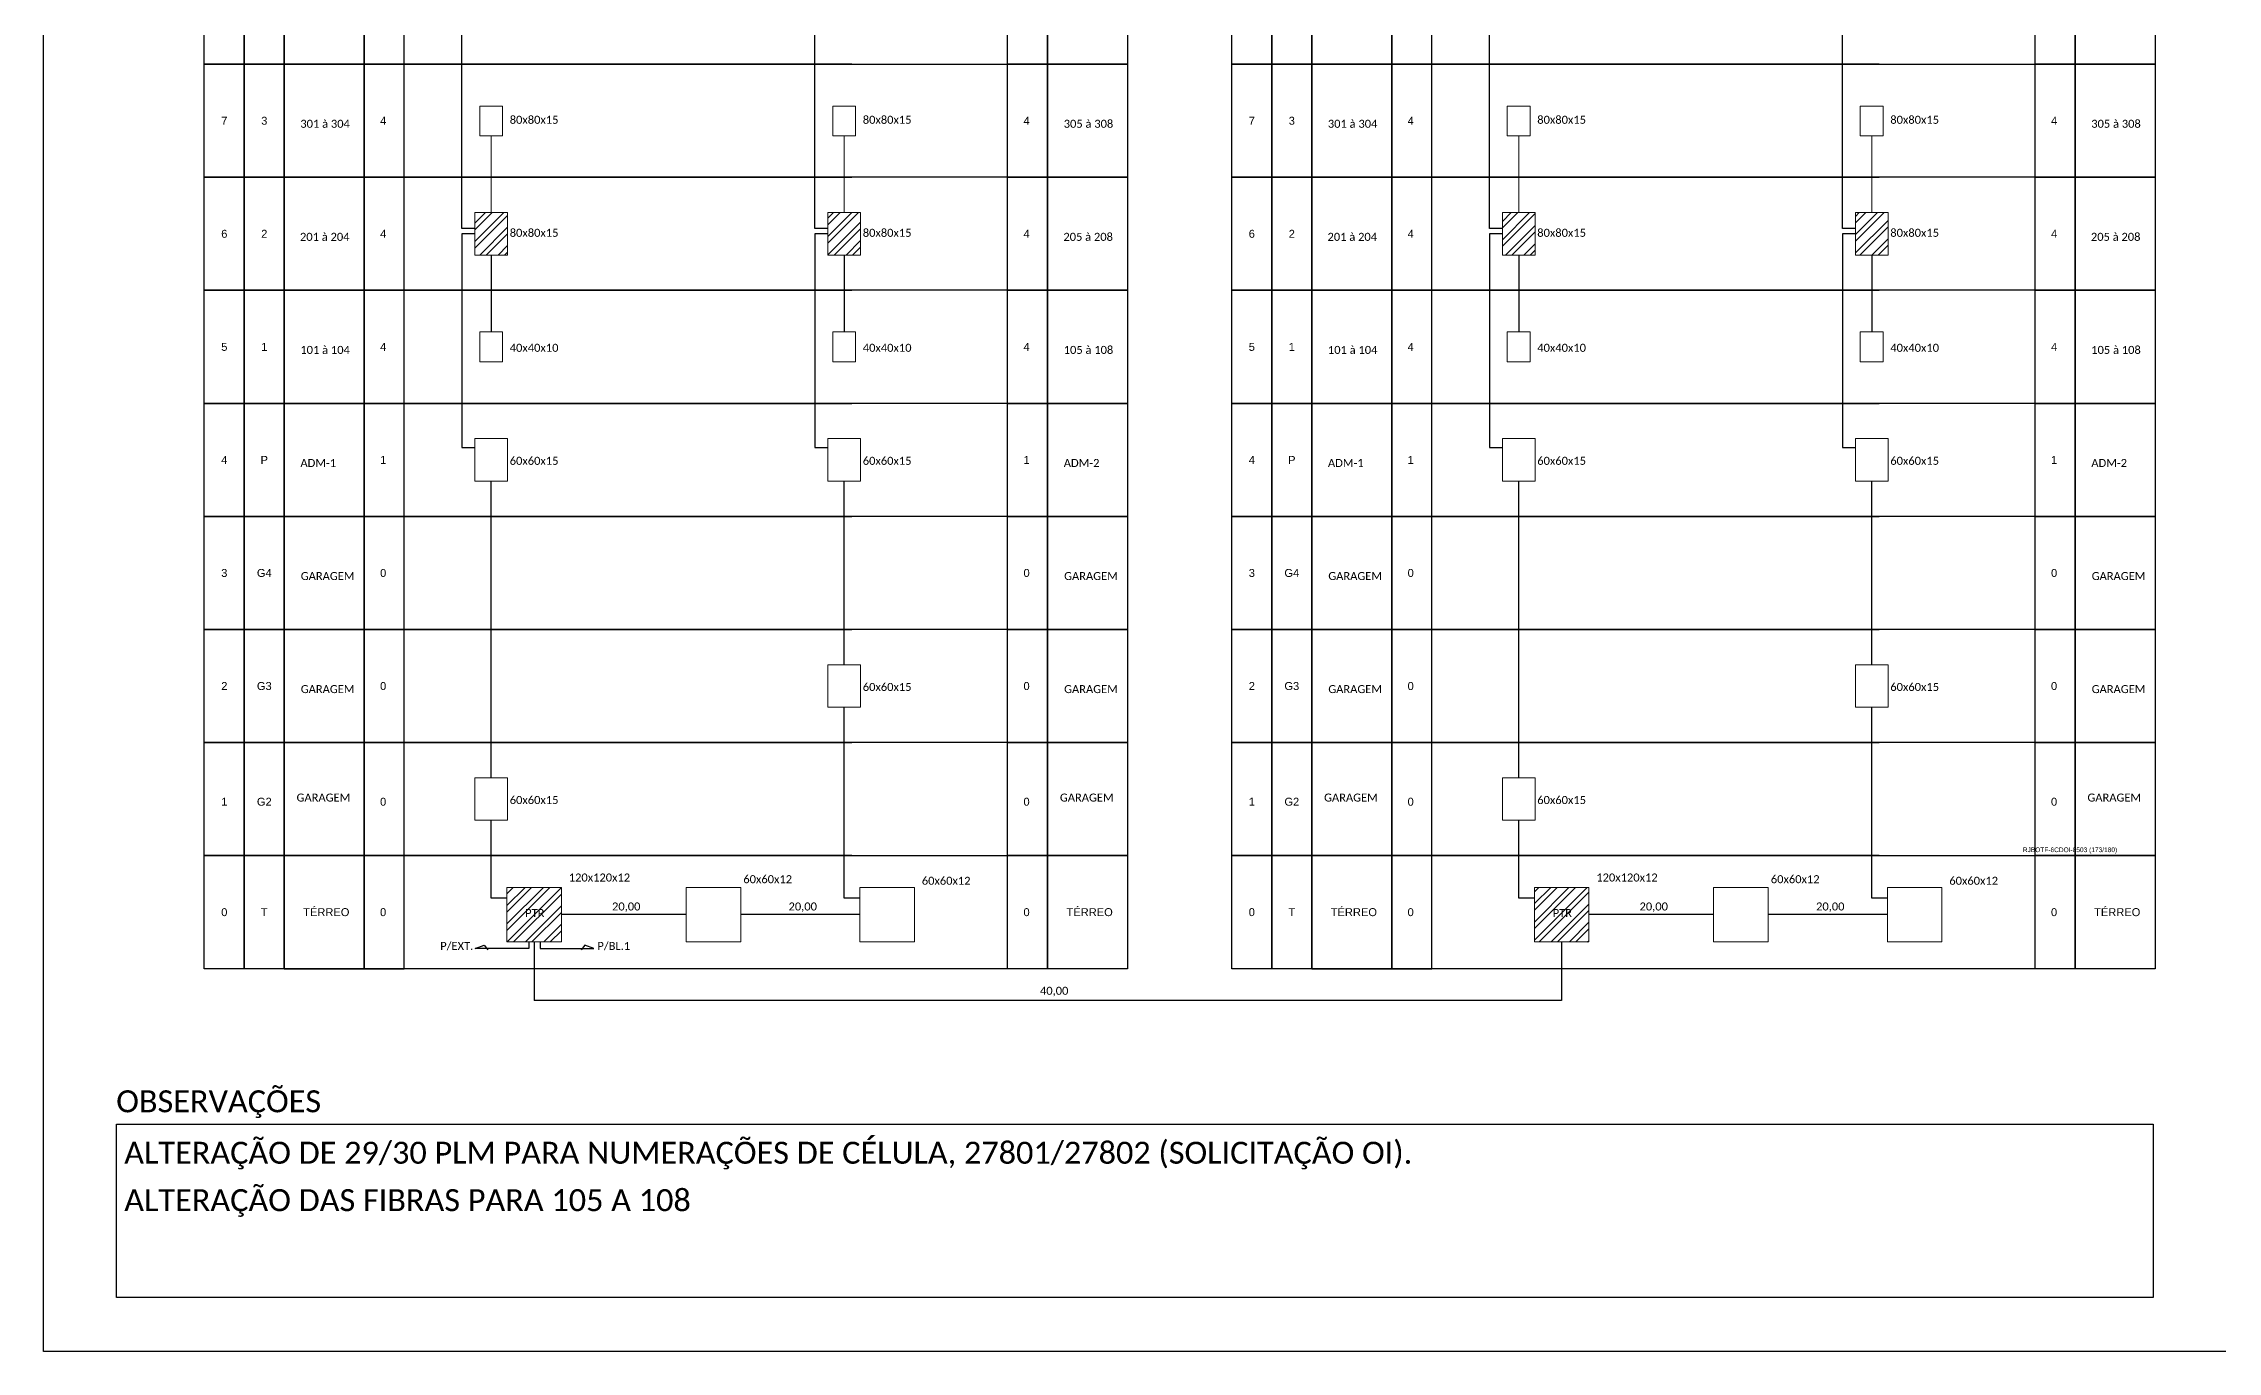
# Model space of a CAD drawing. Header units: millimetres. Extents: x 688550 to 690417, y 7458888 to 7459543.
# Drawn here: x 688549.8 to 689013.1, y 7458888 to 7459166.9 of the extents above; entities that cross this region are included whole.
import ezdxf
from ezdxf.enums import TextEntityAlignment as Align

# ---------------------------------------------------------------- set-up
doc = ezdxf.new("R2010")
doc.units = ezdxf.units.MM
doc.header["$LTSCALE"] = 3
doc.header["$MEASUREMENT"] = 0
doc.layers.add('label_cabos', color=7, linetype='Continuous')
doc.styles.add('ARIAL', font='arial.ttf')
doc.styles.get("Standard").update_dxf_attribs({"font": 'arial.ttf'})
doc.styles.add('WMF-Calibri0', font='calibri.ttf')

msp = doc.modelspace()

# ---------------------------------------------------------------- linework, layer by layer
for p, q in [((688601.13, 7459162.44), (688601.13, 7459186.54)), ((688820.11, 7459162.44), (688820.11, 7459186.54)), ((688722.05, 7459162.44), (688601.13, 7459162.44)), ((688601.13, 7459162.44), (688755.29, 7459162.44)), ((688601.13, 7459138.34), (688601.13, 7459162.44)), ((688941.03, 7459162.44), (688820.11, 7459162.44)), ((688820.11, 7459162.44), (688974.28, 7459162.44)), ((688820.11, 7459138.34), (688820.11, 7459162.44)), ((688601.13, 7459138.34), (688722.05, 7459138.34)), ((688601.13, 7459114.24), (688601.13, 7459138.34)), ((688755.29, 7459138.34), (688601.13, 7459138.34)), ((688820.11, 7459138.34), (688941.03, 7459138.34)), ((688820.11, 7459114.24), (688820.11, 7459138.34)), ((688974.28, 7459138.34), (688820.11, 7459138.34)), ((688601.13, 7459114.24), (688722.05, 7459114.24)), ((688601.13, 7459090.14), (688601.13, 7459114.24)), ((688755.29, 7459114.24), (688601.13, 7459114.24)), ((688820.11, 7459114.24), (688941.03, 7459114.24)), ((688820.11, 7459090.14), (688820.11, 7459114.24)), ((688974.28, 7459114.24), (688820.11, 7459114.24)), ((688601.13, 7459090.14), (688722.05, 7459090.14)), ((688601.13, 7459066.05), (688601.13, 7459090.14)), ((688755.29, 7459090.14), (688601.13, 7459090.14)), ((688820.11, 7459090.14), (688941.03, 7459090.14)), ((688820.11, 7459066.05), (688820.11, 7459090.14)), ((688974.28, 7459090.14), (688820.11, 7459090.14)), ((688645.23, 7459010.34), (688645.23, 7459073.59)), ((688720.47, 7459034.44), (688720.47, 7459073.59)), ((688864.21, 7459010.34), (688864.21, 7459073.59)), ((688939.45, 7459034.44), (688939.45, 7459073.59)), ((688601.13, 7459066.05), (688722.05, 7459066.05)), ((688601.13, 7459041.95), (688601.13, 7459066.05)), ((688755.29, 7459066.05), (688601.13, 7459066.05)), ((688820.11, 7459066.05), (688941.03, 7459066.05)), ((688820.11, 7459041.95), (688820.11, 7459066.05)), ((688974.28, 7459066.05), (688820.11, 7459066.05)), ((688601.13, 7459041.95), (688722.05, 7459041.95)), ((688601.13, 7459017.85), (688601.13, 7459041.95)), ((688755.29, 7459041.95), (688601.13, 7459041.95)), ((688820.11, 7459041.95), (688941.03, 7459041.95)), ((688820.11, 7459017.85), (688820.11, 7459041.95)), ((688974.28, 7459041.95), (688820.11, 7459041.95)), ((688720.47, 7459001.3), (688720.47, 7459025.4)), ((688939.45, 7459001.3), (688939.45, 7459025.4)), ((688601.13, 7459017.85), (688722.05, 7459017.85)), ((688601.13, 7458993.75), (688601.13, 7459017.85)), ((688755.29, 7459017.85), (688601.13, 7459017.85)), ((688820.11, 7459017.85), (688941.03, 7459017.85)), ((688820.11, 7458993.75), (688820.11, 7459017.85)), ((688974.28, 7459017.85), (688820.11, 7459017.85)), ((688645.23, 7458984.65), (688645.23, 7459001.3)), ((688720.47, 7458984.65), (688720.47, 7459001.3)), ((688864.21, 7458984.65), (688864.21, 7459001.3)), ((688939.45, 7458984.65), (688939.45, 7459001.3)), ((688722.05, 7458993.75), (688601.13, 7458993.75)), ((688601.13, 7458993.75), (688755.29, 7458993.75)), ((688601.13, 7458969.65), (688601.13, 7458993.75)), ((688941.03, 7458993.75), (688820.11, 7458993.75)), ((688820.11, 7458993.75), (688974.28, 7458993.75)), ((688820.11, 7458969.65), (688820.11, 7458993.75)), ((688648.57, 7458984.65), (688645.23, 7458984.65)), ((688723.81, 7458984.65), (688720.47, 7458984.65)), ((688867.55, 7458984.65), (688864.21, 7458984.65)), ((688942.79, 7458984.65), (688939.45, 7458984.65)), ((688755.29, 7458969.65), (688601.13, 7458969.65)), ((688974.28, 7458969.65), (688820.11, 7458969.65))]:
    msp.add_line(p, q)
at = {"color": 0}
for p, q in [((688641.75, 7459126.29), (688638.98, 7459126.29)), ((688638.98, 7459126.29), (688638.98, 7459080.74)), ((688716.99, 7459126.29), (688714.21, 7459126.29)), ((688714.21, 7459126.29), (688714.21, 7459080.74)), ((688860.74, 7459126.29), (688857.96, 7459126.29)), ((688857.96, 7459126.29), (688857.96, 7459080.74)), ((688935.97, 7459126.29), (688933.19, 7459126.29)), ((688933.19, 7459126.29), (688933.19, 7459080.74)), ((688645.23, 7459121.77), (688645.23, 7459105.37)), ((688720.47, 7459121.77), (688720.47, 7459105.37)), ((688864.21, 7459121.77), (688864.21, 7459105.37)), ((688939.45, 7459121.77), (688939.45, 7459105.37)), ((688638.98, 7459080.74), (688641.75, 7459080.74)), ((688714.21, 7459080.74), (688716.99, 7459080.74)), ((688857.96, 7459080.74), (688860.74, 7459080.74)), ((688933.19, 7459080.74), (688935.97, 7459080.74)), ((688601.13, 7459041.95), (688722.05, 7459041.95)), ((688820.11, 7459041.95), (688941.03, 7459041.95))]:
    msp.add_line(p, q, dxfattribs=at)
for points in [[(688549.81, 7459543.25), (689476.45, 7459543.25), (689476.45, 7458888.05), (688549.81, 7458888.05)], [(688584.09, 7459186.54), (688592.61, 7459186.54), (688592.61, 7459162.44), (688584.09, 7459162.44)], [(688592.61, 7459186.54), (688601.13, 7459186.54), (688601.13, 7459162.44), (688592.61, 7459162.44)], [(688618.16, 7459186.54), (688601.13, 7459186.54), (688601.13, 7459162.44), (688618.16, 7459162.44)], [(688626.68, 7459186.54), (688618.16, 7459186.54), (688618.16, 7459162.44), (688626.68, 7459162.44)], [(688755.29, 7459186.54), (688763.81, 7459186.54), (688763.81, 7459162.44), (688755.29, 7459162.44)], [(688763.81, 7459186.54), (688780.85, 7459186.54), (688780.85, 7459162.44), (688763.81, 7459162.44)], [(688803.07, 7459186.54), (688811.59, 7459186.54), (688811.59, 7459162.44), (688803.07, 7459162.44)], [(688811.59, 7459186.54), (688820.11, 7459186.54), (688820.11, 7459162.44), (688811.59, 7459162.44)], [(688837.14, 7459186.54), (688820.11, 7459186.54), (688820.11, 7459162.44), (688837.14, 7459162.44)], [(688845.66, 7459186.54), (688837.14, 7459186.54), (688837.14, 7459162.44), (688845.66, 7459162.44)], [(688974.28, 7459186.54), (688982.79, 7459186.54), (688982.79, 7459162.44), (688974.28, 7459162.44)], [(688982.79, 7459186.54), (688999.83, 7459186.54), (688999.83, 7459162.44), (688982.79, 7459162.44)], [(688584.09, 7459162.44), (688592.61, 7459162.44), (688592.61, 7459138.34), (688584.09, 7459138.34)], [(688592.61, 7459162.44), (688601.13, 7459162.44), (688601.13, 7459138.34), (688592.61, 7459138.34)], [(688618.16, 7459162.44), (688601.13, 7459162.44), (688601.13, 7459138.34), (688618.16, 7459138.34)], [(688626.68, 7459162.44), (688618.16, 7459162.44), (688618.16, 7459138.34), (688626.68, 7459138.34)], [(688755.29, 7459162.44), (688763.81, 7459162.44), (688763.81, 7459138.34), (688755.29, 7459138.34)], [(688763.81, 7459162.44), (688780.85, 7459162.44), (688780.85, 7459138.34), (688763.81, 7459138.34)], [(688803.07, 7459162.44), (688811.59, 7459162.44), (688811.59, 7459138.34), (688803.07, 7459138.34)], [(688811.59, 7459162.44), (688820.11, 7459162.44), (688820.11, 7459138.34), (688811.59, 7459138.34)], [(688837.14, 7459162.44), (688820.11, 7459162.44), (688820.11, 7459138.34), (688837.14, 7459138.34)], [(688845.66, 7459162.44), (688837.14, 7459162.44), (688837.14, 7459138.34), (688845.66, 7459138.34)], [(688974.28, 7459162.44), (688982.79, 7459162.44), (688982.79, 7459138.34), (688974.28, 7459138.34)], [(688982.79, 7459162.44), (688999.83, 7459162.44), (688999.83, 7459138.34), (688982.79, 7459138.34)], [(688584.09, 7459138.34), (688592.61, 7459138.34), (688592.61, 7459114.24), (688584.09, 7459114.24)], [(688592.61, 7459138.34), (688601.13, 7459138.34), (688601.13, 7459114.24), (688592.61, 7459114.24)], [(688618.16, 7459138.34), (688601.13, 7459138.34), (688601.13, 7459114.24), (688618.16, 7459114.24)], [(688626.68, 7459138.34), (688618.16, 7459138.34), (688618.16, 7459114.24), (688626.68, 7459114.24)], [(688755.29, 7459138.34), (688763.81, 7459138.34), (688763.81, 7459114.24), (688755.29, 7459114.24)], [(688763.81, 7459138.34), (688780.85, 7459138.34), (688780.85, 7459114.24), (688763.81, 7459114.24)], [(688803.07, 7459138.34), (688811.59, 7459138.34), (688811.59, 7459114.24), (688803.07, 7459114.24)], [(688811.59, 7459138.34), (688820.11, 7459138.34), (688820.11, 7459114.24), (688811.59, 7459114.24)], [(688837.14, 7459138.34), (688820.11, 7459138.34), (688820.11, 7459114.24), (688837.14, 7459114.24)], [(688845.66, 7459138.34), (688837.14, 7459138.34), (688837.14, 7459114.24), (688845.66, 7459114.24)], [(688974.28, 7459138.34), (688982.79, 7459138.34), (688982.79, 7459114.24), (688974.28, 7459114.24)], [(688982.79, 7459138.34), (688999.83, 7459138.34), (688999.83, 7459114.24), (688982.79, 7459114.24)], [(688584.09, 7459114.24), (688592.61, 7459114.24), (688592.61, 7459090.14), (688584.09, 7459090.14)], [(688592.61, 7459114.24), (688601.13, 7459114.24), (688601.13, 7459090.14), (688592.61, 7459090.14)], [(688618.16, 7459114.24), (688601.13, 7459114.24), (688601.13, 7459090.14), (688618.16, 7459090.14)], [(688626.68, 7459114.24), (688618.16, 7459114.24), (688618.16, 7459090.14), (688626.68, 7459090.14)], [(688755.29, 7459114.24), (688763.81, 7459114.24), (688763.81, 7459090.14), (688755.29, 7459090.14)], [(688763.81, 7459114.24), (688780.85, 7459114.24), (688780.85, 7459090.14), (688763.81, 7459090.14)], [(688803.07, 7459114.24), (688811.59, 7459114.24), (688811.59, 7459090.14), (688803.07, 7459090.14)], [(688811.59, 7459114.24), (688820.11, 7459114.24), (688820.11, 7459090.14), (688811.59, 7459090.14)], [(688837.14, 7459114.24), (688820.11, 7459114.24), (688820.11, 7459090.14), (688837.14, 7459090.14)], [(688845.66, 7459114.24), (688837.14, 7459114.24), (688837.14, 7459090.14), (688845.66, 7459090.14)], [(688974.28, 7459114.24), (688982.79, 7459114.24), (688982.79, 7459090.14), (688974.28, 7459090.14)], [(688982.79, 7459114.24), (688999.83, 7459114.24), (688999.83, 7459090.14), (688982.79, 7459090.14)], [(688584.09, 7459090.14), (688592.61, 7459090.14), (688592.61, 7459066.05), (688584.09, 7459066.05)], [(688592.61, 7459090.14), (688601.13, 7459090.14), (688601.13, 7459066.05), (688592.61, 7459066.05)], [(688618.16, 7459090.14), (688601.13, 7459090.14), (688601.13, 7459066.05), (688618.16, 7459066.05)], [(688626.68, 7459090.14), (688618.16, 7459090.14), (688618.16, 7459066.05), (688626.68, 7459066.05)], [(688755.29, 7459090.14), (688763.81, 7459090.14), (688763.81, 7459066.05), (688755.29, 7459066.05)], [(688763.81, 7459090.14), (688780.85, 7459090.14), (688780.85, 7459066.05), (688763.81, 7459066.05)], [(688803.07, 7459090.14), (688811.59, 7459090.14), (688811.59, 7459066.05), (688803.07, 7459066.05)], [(688811.59, 7459090.14), (688820.11, 7459090.14), (688820.11, 7459066.05), (688811.59, 7459066.05)], [(688837.14, 7459090.14), (688820.11, 7459090.14), (688820.11, 7459066.05), (688837.14, 7459066.05)], [(688845.66, 7459090.14), (688837.14, 7459090.14), (688837.14, 7459066.05), (688845.66, 7459066.05)], [(688974.28, 7459090.14), (688982.79, 7459090.14), (688982.79, 7459066.05), (688974.28, 7459066.05)], [(688982.79, 7459090.14), (688999.83, 7459090.14), (688999.83, 7459066.05), (688982.79, 7459066.05)], [(688584.09, 7459066.05), (688592.61, 7459066.05), (688592.61, 7459041.95), (688584.09, 7459041.95)], [(688592.61, 7459066.05), (688601.13, 7459066.05), (688601.13, 7459041.95), (688592.61, 7459041.95)], [(688618.16, 7459066.05), (688601.13, 7459066.05), (688601.13, 7459041.95), (688618.16, 7459041.95)], [(688626.68, 7459066.05), (688618.16, 7459066.05), (688618.16, 7459041.95), (688626.68, 7459041.95)], [(688755.29, 7459066.05), (688763.81, 7459066.05), (688763.81, 7459041.95), (688755.29, 7459041.95)], [(688763.81, 7459066.05), (688780.85, 7459066.05), (688780.85, 7459041.95), (688763.81, 7459041.95)], [(688803.07, 7459066.05), (688811.59, 7459066.05), (688811.59, 7459041.95), (688803.07, 7459041.95)], [(688811.59, 7459066.05), (688820.11, 7459066.05), (688820.11, 7459041.95), (688811.59, 7459041.95)], [(688837.14, 7459066.05), (688820.11, 7459066.05), (688820.11, 7459041.95), (688837.14, 7459041.95)], [(688845.66, 7459066.05), (688837.14, 7459066.05), (688837.14, 7459041.95), (688845.66, 7459041.95)], [(688974.28, 7459066.05), (688982.79, 7459066.05), (688982.79, 7459041.95), (688974.28, 7459041.95)], [(688982.79, 7459066.05), (688999.83, 7459066.05), (688999.83, 7459041.95), (688982.79, 7459041.95)], [(688584.09, 7459041.95), (688592.61, 7459041.95), (688592.61, 7459017.85), (688584.09, 7459017.85)], [(688592.61, 7459041.95), (688601.13, 7459041.95), (688601.13, 7459017.85), (688592.61, 7459017.85)], [(688618.16, 7459041.95), (688601.13, 7459041.95), (688601.13, 7459017.85), (688618.16, 7459017.85)], [(688626.68, 7459041.95), (688618.16, 7459041.95), (688618.16, 7459017.85), (688626.68, 7459017.85)], [(688755.29, 7459041.95), (688763.81, 7459041.95), (688763.81, 7459017.85), (688755.29, 7459017.85)], [(688763.81, 7459041.95), (688780.85, 7459041.95), (688780.85, 7459017.85), (688763.81, 7459017.85)], [(688803.07, 7459041.95), (688811.59, 7459041.95), (688811.59, 7459017.85), (688803.07, 7459017.85)], [(688811.59, 7459041.95), (688820.11, 7459041.95), (688820.11, 7459017.85), (688811.59, 7459017.85)], [(688837.14, 7459041.95), (688820.11, 7459041.95), (688820.11, 7459017.85), (688837.14, 7459017.85)], [(688845.66, 7459041.95), (688837.14, 7459041.95), (688837.14, 7459017.85), (688845.66, 7459017.85)], [(688974.28, 7459041.95), (688982.79, 7459041.95), (688982.79, 7459017.85), (688974.28, 7459017.85)], [(688982.79, 7459041.95), (688999.83, 7459041.95), (688999.83, 7459017.85), (688982.79, 7459017.85)], [(688584.09, 7459017.85), (688592.61, 7459017.85), (688592.61, 7458993.75), (688584.09, 7458993.75)], [(688592.61, 7459017.85), (688601.13, 7459017.85), (688601.13, 7458993.75), (688592.61, 7458993.75)], [(688618.16, 7459017.85), (688601.13, 7459017.85), (688601.13, 7458993.75), (688618.16, 7458993.75)], [(688626.68, 7459017.85), (688618.16, 7459017.85), (688618.16, 7458993.75), (688626.68, 7458993.75)], [(688755.29, 7459017.85), (688763.81, 7459017.85), (688763.81, 7458993.75), (688755.29, 7458993.75)], [(688763.81, 7459017.85), (688780.85, 7459017.85), (688780.85, 7458993.75), (688763.81, 7458993.75)], [(688803.07, 7459017.85), (688811.59, 7459017.85), (688811.59, 7458993.75), (688803.07, 7458993.75)], [(688811.59, 7459017.85), (688820.11, 7459017.85), (688820.11, 7458993.75), (688811.59, 7458993.75)], [(688837.14, 7459017.85), (688820.11, 7459017.85), (688820.11, 7458993.75), (688837.14, 7458993.75)], [(688845.66, 7459017.85), (688837.14, 7459017.85), (688837.14, 7458993.75), (688845.66, 7458993.75)], [(688974.28, 7459017.85), (688982.79, 7459017.85), (688982.79, 7458993.75), (688974.28, 7458993.75)], [(688982.79, 7459017.85), (688999.83, 7459017.85), (688999.83, 7458993.75), (688982.79, 7458993.75)], [(688584.09, 7458993.75), (688592.61, 7458993.75), (688592.61, 7458969.65), (688584.09, 7458969.65)], [(688592.61, 7458993.75), (688601.13, 7458993.75), (688601.13, 7458969.65), (688592.61, 7458969.65)], [(688618.16, 7458993.75), (688601.13, 7458993.75), (688601.13, 7458969.65), (688618.16, 7458969.65)], [(688626.68, 7458993.75), (688618.16, 7458993.75), (688618.16, 7458969.65), (688626.68, 7458969.65)], [(688755.29, 7458993.75), (688763.81, 7458993.75), (688763.81, 7458969.65), (688755.29, 7458969.65)], [(688763.81, 7458993.75), (688780.85, 7458993.75), (688780.85, 7458969.65), (688763.81, 7458969.65)], [(688803.07, 7458993.75), (688811.59, 7458993.75), (688811.59, 7458969.65), (688803.07, 7458969.65)], [(688811.59, 7458993.75), (688820.11, 7458993.75), (688820.11, 7458969.65), (688811.59, 7458969.65)], [(688837.14, 7458993.75), (688820.11, 7458993.75), (688820.11, 7458969.65), (688837.14, 7458969.65)], [(688845.66, 7458993.75), (688837.14, 7458993.75), (688837.14, 7458969.65), (688845.66, 7458969.65)], [(688974.28, 7458993.75), (688982.79, 7458993.75), (688982.79, 7458969.65), (688974.28, 7458969.65)], [(688982.79, 7458993.75), (688999.83, 7458993.75), (688999.83, 7458969.65), (688982.79, 7458969.65)]]:
    msp.add_lwpolyline(points, close=True)
at = {"color": 0, "lineweight": 0}
for points in [[(688642.79, 7459153.52), (688647.67, 7459153.52), (688647.67, 7459147.17), (688642.79, 7459147.17)], [(688718.03, 7459153.52), (688722.9, 7459153.52), (688722.9, 7459147.17), (688718.03, 7459147.17)], [(688861.78, 7459153.52), (688866.65, 7459153.52), (688866.65, 7459147.17), (688861.78, 7459147.17)], [(688937.01, 7459153.52), (688941.89, 7459153.52), (688941.89, 7459147.17), (688937.01, 7459147.17)], [(688641.75, 7459130.82), (688648.71, 7459130.82), (688648.71, 7459121.77), (688641.75, 7459121.77)], [(688716.99, 7459130.82), (688723.94, 7459130.82), (688723.94, 7459121.77), (688716.99, 7459121.77)], [(688860.74, 7459130.82), (688867.69, 7459130.82), (688867.69, 7459121.77), (688860.74, 7459121.77)], [(688935.97, 7459130.82), (688942.92, 7459130.82), (688942.92, 7459121.77), (688935.97, 7459121.77)], [(688642.79, 7459105.37), (688647.67, 7459105.37), (688647.67, 7459099.02), (688642.79, 7459099.02)], [(688718.03, 7459105.37), (688722.9, 7459105.37), (688722.9, 7459099.02), (688718.03, 7459099.02)], [(688861.78, 7459105.37), (688866.65, 7459105.37), (688866.65, 7459099.02), (688861.78, 7459099.02)], [(688937.01, 7459105.37), (688941.89, 7459105.37), (688941.89, 7459099.02), (688937.01, 7459099.02)], [(688641.75, 7459082.64), (688648.71, 7459082.64), (688648.71, 7459073.59), (688641.75, 7459073.59)], [(688716.99, 7459082.64), (688723.94, 7459082.64), (688723.94, 7459073.59), (688716.99, 7459073.59)], [(688860.74, 7459082.64), (688867.69, 7459082.64), (688867.69, 7459073.59), (688860.74, 7459073.59)], [(688935.97, 7459082.64), (688942.92, 7459082.64), (688942.92, 7459073.59), (688935.97, 7459073.59)], [(688716.99, 7459034.44), (688723.94, 7459034.44), (688723.94, 7459025.4), (688716.99, 7459025.4)], [(688935.97, 7459034.44), (688942.92, 7459034.44), (688942.92, 7459025.4), (688935.97, 7459025.4)], [(688641.75, 7459010.34), (688648.71, 7459010.34), (688648.71, 7459001.3), (688641.75, 7459001.3)], [(688860.74, 7459010.34), (688867.69, 7459010.34), (688867.69, 7459001.3), (688860.74, 7459001.3)], [(688648.55, 7458986.99), (688660.19, 7458986.99), (688660.19, 7458975.35), (688648.55, 7458975.35)], [(688686.77, 7458986.99), (688698.4, 7458986.99), (688698.4, 7458975.35), (688686.77, 7458975.35)], [(688723.79, 7458986.99), (688735.42, 7458986.99), (688735.42, 7458975.35), (688723.79, 7458975.35)], [(688867.54, 7458986.99), (688879.17, 7458986.99), (688879.17, 7458975.35), (688867.54, 7458975.35)], [(688905.75, 7458986.99), (688917.38, 7458986.99), (688917.38, 7458975.35), (688905.75, 7458975.35)], [(688942.77, 7458986.99), (688954.41, 7458986.99), (688954.41, 7458975.35), (688942.77, 7458975.35)]]:
    msp.add_lwpolyline(points, close=True, dxfattribs=at)
for points in [[(688645.23, 7459147.17), (688645.23, 7459130.82)], [(688720.47, 7459147.17), (688720.47, 7459130.82)], [(688864.21, 7459147.17), (688864.21, 7459130.82)], [(688939.45, 7459147.17), (688939.45, 7459130.82)]]:
    msp.add_lwpolyline(points, dxfattribs=at)
at = {"color": 0}
for points in [[(688653.27, 7458975.35), (688653.27, 7458973.96), (688641.82, 7458973.96), (688643.76, 7458974.65), (688644.5, 7458973.64)], [(688655.64, 7458975.35), (688655.64, 7458973.96), (688667.09, 7458973.96), (688665.15, 7458974.65), (688664.41, 7458973.64)]]:
    msp.add_lwpolyline(points, dxfattribs=at)
msp.add_lwpolyline([(688565.35, 7458936.51), (688999.42, 7458936.51), (688999.42, 7458899.53), (688565.35, 7458899.53)], close=True, dxfattribs=at)
at = {"layer": 'label_cabos', "linetype": 'Continuous'}
for p, q in [((688638.98, 7459127.41), (688638.98, 7459198.6)), ((688714.21, 7459127.41), (688714.21, 7459198.6)), ((688857.96, 7459127.41), (688857.96, 7459198.6)), ((688933.19, 7459127.41), (688933.19, 7459198.6)), ((688641.75, 7459127.41), (688638.98, 7459127.41)), ((688716.99, 7459127.41), (688714.21, 7459127.41)), ((688860.74, 7459127.41), (688857.96, 7459127.41)), ((688935.97, 7459127.41), (688933.19, 7459127.41)), ((688686.77, 7458981.17), (688660.19, 7458981.17)), ((688723.79, 7458981.17), (688698.4, 7458981.17)), ((688905.75, 7458981.17), (688879.17, 7458981.17)), ((688942.77, 7458981.17), (688917.38, 7458981.17)), ((688654.37, 7458975.35), (688654.37, 7458962.85)), ((688873.35, 7458975.35), (688873.35, 7458962.85)), ((688873.35, 7458962.85), (688654.37, 7458962.85))]:
    msp.add_line(p, q, dxfattribs=at)
at = {"layer": 'label_cabos', "color": 1, "linetype": 'Continuous'}
for p, q in [((688641.75, 7459127.15), (688645.42, 7459130.82)), ((688641.75, 7459128.53), (688644.04, 7459130.82)), ((688641.75, 7459124.63), (688647.95, 7459130.82)), ((688641.75, 7459123.25), (688648.71, 7459130.2)), ((688642.8, 7459121.77), (688648.71, 7459127.68)), ((688716.99, 7459128.23), (688719.59, 7459130.82)), ((688716.99, 7459124.32), (688723.49, 7459130.82)), ((688716.99, 7459129.61), (688718.21, 7459130.82)), ((688716.99, 7459125.7), (688722.11, 7459130.82)), ((688716.99, 7459121.8), (688723.94, 7459128.75)), ((688860.74, 7459127.55), (688864.01, 7459130.82)), ((688860.74, 7459128.93), (688862.63, 7459130.82)), ((688860.74, 7459125.03), (688866.53, 7459130.82)), ((688860.74, 7459123.65), (688867.69, 7459130.6)), ((688861.38, 7459121.77), (688867.69, 7459128.08)), ((688935.97, 7459128.63), (688938.17, 7459130.82)), ((688935.97, 7459124.73), (688942.07, 7459130.82)), ((688935.97, 7459130.01), (688936.79, 7459130.82)), ((688935.97, 7459126.11), (688940.69, 7459130.82)), ((688935.97, 7459122.2), (688942.92, 7459129.15)), ((688936.92, 7459121.77), (688942.92, 7459127.77)), ((688644.18, 7459121.77), (688648.71, 7459126.3)), ((688646.71, 7459121.77), (688648.71, 7459123.77)), ((688718.34, 7459121.77), (688723.94, 7459127.37)), ((688720.87, 7459121.77), (688723.94, 7459124.85)), ((688722.25, 7459121.77), (688723.94, 7459123.47)), ((688862.76, 7459121.77), (688867.69, 7459126.7)), ((688865.29, 7459121.77), (688867.69, 7459124.18)), ((688939.45, 7459121.77), (688942.92, 7459125.25)), ((688940.83, 7459121.77), (688942.92, 7459123.87)), ((688648.09, 7459121.77), (688648.71, 7459122.39)), ((688866.67, 7459121.77), (688867.69, 7459122.8)), ((688648.55, 7458985.63), (688649.91, 7458986.99)), ((688648.55, 7458981.72), (688653.82, 7458986.99)), ((688648.55, 7458977.82), (688657.72, 7458986.99)), ((688648.55, 7458983.1), (688652.44, 7458986.99)), ((688648.55, 7458979.2), (688656.34, 7458986.99)), ((688648.61, 7458975.35), (688660.19, 7458986.93)), ((688649.99, 7458975.35), (688660.19, 7458985.55)), ((688867.54, 7458986.03), (688868.49, 7458986.99)), ((688867.54, 7458982.13), (688872.4, 7458986.99)), ((688867.54, 7458978.22), (688876.3, 7458986.99)), ((688867.54, 7458983.51), (688871.02, 7458986.99)), ((688867.54, 7458979.6), (688874.92, 7458986.99)), ((688867.54, 7458975.7), (688878.82, 7458986.99)), ((688868.57, 7458975.35), (688879.17, 7458985.95)), ((688652.51, 7458975.35), (688660.19, 7458983.03)), ((688653.89, 7458975.35), (688660.19, 7458981.65)), ((688871.09, 7458975.35), (688879.17, 7458983.43)), ((688872.47, 7458975.35), (688879.17, 7458982.05)), ((688875, 7458975.35), (688879.17, 7458979.53)), ((688656.42, 7458975.35), (688660.19, 7458979.13)), ((688657.8, 7458975.35), (688660.19, 7458977.75)), ((688876.38, 7458975.35), (688879.17, 7458978.15)), ((688878.9, 7458975.35), (688879.17, 7458975.62))]:
    msp.add_line(p, q, dxfattribs=at)

# ---------------------------------------------------------------- texts
at = {"style": 'WMF-Calibri0'}
for s, height, p in [('80x80x15', 1.705, (688649.18, 7459149.74)), ('80x80x15', 1.705, (688724.42, 7459149.74)), ('80x80x15', 1.705, (688868.16, 7459149.74)), ('80x80x15', 1.705, (688943.4, 7459149.74)), ('301 à 304', 1.705, (688604.55, 7459148.89)), ('305 à 308', 1.705, (688767.24, 7459148.89)), ('301 à 304', 1.705, (688823.53, 7459148.89)), ('305 à 308', 1.705, (688986.22, 7459148.89)), ('201 à 204', 1.705, (688604.48, 7459124.79)), ('80x80x15', 1.705, (688649.18, 7459125.65)), ('80x80x15', 1.705, (688724.42, 7459125.65)), ('205 à 208', 1.705, (688767.17, 7459124.79)), ('201 à 204', 1.705, (688823.46, 7459124.79)), ('80x80x15', 1.705, (688868.16, 7459125.65)), ('80x80x15', 1.705, (688943.4, 7459125.65)), ('205 à 208', 1.705, (688986.15, 7459124.79)), ('101 à 104', 1.705, (688604.55, 7459100.69)), ('40x40x10', 1.705, (688649.18, 7459101.14)), ('40x40x10', 1.705, (688724.42, 7459101.14)), ('105 à 108', 1.705, (688767.24, 7459100.69)), ('101 à 104', 1.705, (688823.54, 7459100.69)), ('40x40x10', 1.705, (688868.16, 7459101.14)), ('40x40x10', 1.705, (688943.4, 7459101.14)), ('105 à 108', 1.705, (688986.22, 7459100.69)), ('ADM-1', 1.705, (688604.57, 7459076.59)), ('60x60x15', 1.705, (688649.18, 7459077.05)), ('60x60x15', 1.705, (688724.42, 7459077.05)), ('ADM-2', 1.705, (688767.25, 7459076.59)), ('ADM-1', 1.705, (688823.55, 7459076.59)), ('60x60x15', 1.705, (688868.16, 7459077.05)), ('60x60x15', 1.705, (688943.4, 7459077.05)), ('ADM-2', 1.705, (688986.24, 7459076.59)), ('GARAGEM', 1.705, (688604.65, 7459052.49)), ('GARAGEM', 1.705, (688767.33, 7459052.49)), ('GARAGEM', 1.705, (688823.63, 7459052.49)), ('GARAGEM', 1.705, (688986.32, 7459052.49)), ('60x60x15', 1.705, (688724.42, 7459028.85)), ('60x60x15', 1.705, (688943.4, 7459028.85)), ('GARAGEM', 1.705, (688604.65, 7459028.39)), ('GARAGEM', 1.705, (688767.33, 7459028.39)), ('GARAGEM', 1.705, (688823.63, 7459028.39)), ('GARAGEM', 1.705, (688986.32, 7459028.39)), ('GARAGEM', 1.705, (688603.75, 7459005.27)), ('60x60x15', 1.705, (688649.18, 7459004.75)), ('GARAGEM', 1.705, (688766.43, 7459005.27)), ('GARAGEM', 1.705, (688822.73, 7459005.27)), ('60x60x15', 1.705, (688868.16, 7459004.75)), ('GARAGEM', 1.705, (688985.41, 7459005.27)), ('120x120x12', 1.705, (688661.76, 7458988.23)), ('60x60x12', 1.705, (688698.96, 7458987.87)), ('60x60x12', 1.705, (688737, 7458987.54)), ('120x120x12', 1.705, (688880.74, 7458988.23)), ('60x60x12', 1.705, (688917.94, 7458987.87)), ('60x60x12', 1.705, (688955.98, 7458987.54)), ('PTR', 1.705, (688652.46, 7458980.67)), ('20,00', 1.705, (688670.98, 7458982.06)), ('20,00', 1.705, (688708.6, 7458982.06)), ('PTR', 1.705, (688871.45, 7458980.67)), ('20,00', 1.705, (688889.96, 7458982.06)), ('20,00', 1.705, (688927.58, 7458982.06)), ('P/EXT.', 1.705, (688634.36, 7458973.65)), ('P/BL.1', 1.705, (688667.86, 7458973.65)), ('40,00', 1.705, (688762.18, 7458964.09)), ('OBSERVAÇÕES', 4.68, (688565.32, 7458939.04))]:
    msp.add_text(s, height=height, dxfattribs=at).set_placement(p)
at = {"char_height": 4.68, "width": 432.4037, "attachment_point": 1, "style": 'WMF-Calibri0'}
for s, insert in [('\\A1;ALTERAÇÃO DE 29/30 PLM PARA NUMERAÇÕES DE CÉLULA, 27801/27802 (SOLICITAÇÃO OI).', (688567.02, 7458932.76)), ('\\A1;ALTERAÇÃO DAS FIBRAS PARA 105 A 108 ', (688567.02, 7458922.65))]:
    msp.add_mtext(s, dxfattribs=dict(at, insert=insert))
at = {"style": 'ARIAL', "flags": 12}
for tag, p in [('7', (688588.35, 7459150.39)), ('3', (688596.87, 7459150.39)), ('4', (688622.21, 7459150.39)), ('4', (688759.33, 7459150.39)), ('7', (688807.33, 7459150.39)), ('3', (688815.85, 7459150.39)), ('4', (688841.19, 7459150.39)), ('4', (688978.31, 7459150.39)), ('6', (688588.35, 7459126.29)), ('2', (688596.87, 7459126.29)), ('4', (688622.21, 7459126.29)), ('4', (688759.33, 7459126.29)), ('6', (688807.33, 7459126.29)), ('2', (688815.85, 7459126.29)), ('4', (688841.19, 7459126.29)), ('4', (688978.31, 7459126.29)), ('5', (688588.35, 7459102.19)), ('1', (688596.87, 7459102.19)), ('4', (688622.21, 7459102.19)), ('4', (688759.33, 7459102.19)), ('5', (688807.33, 7459102.19)), ('1', (688815.85, 7459102.19)), ('4', (688841.19, 7459102.19)), ('4', (688978.31, 7459102.19)), ('4', (688588.35, 7459078.09)), ('P', (688596.87, 7459078.09)), ('1', (688622.21, 7459078.09)), ('1', (688759.33, 7459078.09)), ('4', (688807.33, 7459078.09)), ('P', (688815.85, 7459078.09)), ('1', (688841.19, 7459078.09)), ('1', (688978.31, 7459078.09)), ('3', (688588.35, 7459054)), ('G4', (688596.87, 7459054)), ('0', (688622.21, 7459054)), ('0', (688759.33, 7459054)), ('3', (688807.33, 7459054)), ('G4', (688815.85, 7459054)), ('0', (688841.19, 7459054)), ('0', (688978.31, 7459054)), ('2', (688588.35, 7459029.9)), ('G3', (688596.87, 7459029.9)), ('0', (688622.2, 7459029.9)), ('0', (688759.32, 7459029.9)), ('2', (688807.33, 7459029.9)), ('G3', (688815.85, 7459029.9)), ('0', (688841.18, 7459029.9)), ('0', (688978.3, 7459029.9)), ('1', (688588.35, 7459005.24)), ('G2', (688596.87, 7459005.24)), ('0', (688622.2, 7459005.24)), ('0', (688759.32, 7459005.24)), ('1', (688807.33, 7459005.24)), ('G2', (688815.85, 7459005.24)), ('0', (688841.18, 7459005.24)), ('0', (688978.3, 7459005.24)), ('0', (688588.35, 7458981.7)), ('T', (688596.87, 7458981.7)), ('TÉRREO', (688610.09, 7458981.7)), ('0', (688622.2, 7458981.7)), ('0', (688759.32, 7458981.7)), ('TÉRREO', (688772.77, 7458981.7)), ('0', (688807.33, 7458981.7)), ('T', (688815.85, 7458981.7)), ('TÉRREO', (688829.07, 7458981.7)), ('0', (688841.18, 7458981.7)), ('0', (688978.3, 7458981.7)), ('TÉRREO', (688991.76, 7458981.7))]:
    msp.add_attdef(tag, text='XX', height=1.693, dxfattribs=at).set_placement(p, align=Align.MIDDLE_CENTER)
at = {"layer": 'label_cabos', "linetype": 'Continuous', "insert": (688971.64, 7458995.49), "char_height": 1, "width": 20.9456, "attachment_point": 1}
msp.add_mtext('RJBOTF-6CDOI-8503 (173/180)', dxfattribs=at)

doc.saveas('drawing.dxf')
